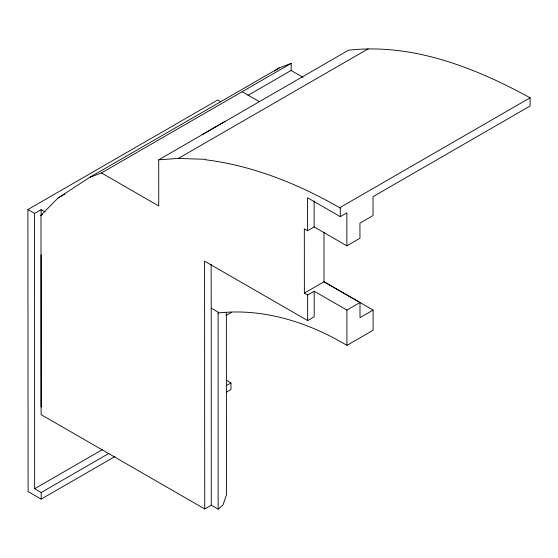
<?xml version="1.0" encoding="UTF-8"?>
<svg xmlns="http://www.w3.org/2000/svg" width="558" height="558" viewBox="0 0 558 558"><rect width="100%" height="100%" fill="white"/><g stroke="black" fill="none" stroke-linecap="round" stroke-linejoin="round"><path stroke-width="0.84" d="M247.961 95.383L291.095 70.475L291.227 63.354L279.279 67.888L89.482 177.472L57.997 198.062L40.985 215.311L41.111 414.629L204.73 508.966L211.28 505.185L218.157 509.154L218.094 312.096L211.217 308.128L211.133 264.248M218.157 509.154L222.949 505.018L226.471 494.8L226.353 312.473M274.459 71.04L279.279 67.888M114.99 456.507L41.187 499.117L28.095 491.57L27.9 209.564L217.697 99.987L220.689 101.709M89.482 177.472L101.43 172.938L291.227 63.354M57.997 198.062L64.777 194.149M27.9 209.564L34.561 213.414L41.104 209.634L45.079 211.921M40.985 215.311L42.443 214.474M202.073 134.68L224.986 121.449M101.43 172.938L158.744 205.986L158.716 159.804L348.513 50.199C412.39 42.98 475.018 67.616 530.1 97.789L530.1 105.992L373.023 196.681L373.037 215.583L359.945 223.137L359.959 238.259L346.867 245.82L314.147 226.953L307.604 230.733L304.326 228.843L304.368 293.103L307.639 294.994L314.189 291.213L346.909 310.081L359.994 302.52L360.008 317.642L373.093 310.081L373.107 330.252L346.93 345.367C308.832 322.587 264.115 308.176 219.371 312.843L218.073 313.15M158.716 159.804L178.344 158.423L368.14 48.846M530.1 97.789L340.303 207.374L340.303 216.657L346.853 212.877L346.867 245.82M226.15 315.354L231.431 312.313M304.368 293.103L324.003 281.769L359.994 302.52M204.73 508.966L204.577 261.144L307.66 320.571L314.203 316.791L314.189 291.213M34.561 213.414L34.638 488.731L102.414 449.602M34.638 488.731L41.18 492.505L108.963 453.368M226.443 385.543L230.963 382.934L230.963 389.547L226.443 392.155M178.344 158.423L205.372 159.323M291.095 70.475L303.029 77.36M242.144 91.7L259.484 101.696M340.303 216.657L307.584 197.79L307.604 230.733M373.093 310.081L324.01 281.783L323.968 232.268M226.597 380.416L230.963 382.934M346.909 310.081L346.93 345.367M314.133 200.95L314.147 226.953M307.639 294.994L307.66 320.571M211.217 308.128L211.28 505.185M41.18 492.505L41.187 499.117M41.104 209.634L41.104 215.723M41.111 254.866L41.111 407.082M205.497 159.769A518.389 299.29 60 0 1 340.303 208.099"/></g></svg>
